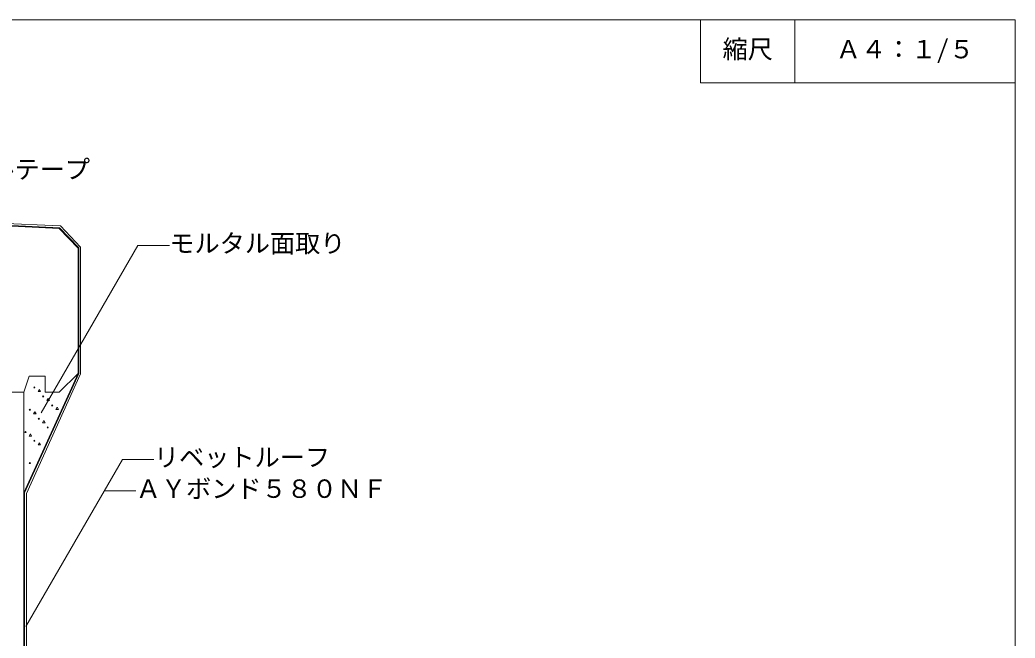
# Model space of a CAD drawing. Units: millimetres, scale not verified. Extents: x -675 to 675, y -471 to 460.
# Drawn here: x -116 to 675, y -32 to 460 of the extents above; entities that cross this region are included whole.
import ezdxf
from ezdxf.enums import TextEntityAlignment as Align

# ---------------------------------------------------------------- set-up
doc = ezdxf.new("R2010")
doc.units = ezdxf.units.MM
doc.header["$LTSCALE"] = 5
for name, color, linetype, lineweight in [('1-4_リベットルーフ', 6, 'Continuous', 18), ('1-8_下地など', 7, 'Continuous', 18), ('1-A_元図・躯体', 134, 'Continuous', 18), ('E-E', 7, 'Continuous', 18), ('F-F', 7, 'Continuous', 18)]:
    doc.layers.add(name, color=color, linetype=linetype, lineweight=lineweight)
doc.styles.add('ＭＳ ゴシック', font='')
doc.styles.get('ＭＳ ゴシック').set_extended_font_data('MS Gothic')

msp = doc.modelspace()

# ---------------------------------------------------------------- linework, layer by layer
at = {"layer": '1-4_リベットルーフ'}
for p, q in [((-251.36, 302.4), (-84.497, 294.58)), ((-250.925, 303.881), (-83.827, 296.051)), ((-84.497, 294.58), (-69.237, 278.589)), ((-83.827, 296.051), (-67.737, 279.189)), ((-69.237, 278.589), (-69.237, 178.658)), ((-67.737, 279.189), (-67.737, 178.334)), ((-112.237, 83.695), (-69.237, 178.658)), ((-110.737, 83.371), (-67.737, 178.334)), ((-112.237, 83.695), (-112.237, -177.234)), ((-110.737, 83.371), (-110.737, -177.234))]:
    msp.add_line(p, q, dxfattribs=at)
at = {"layer": '1-8_下地など'}
for p, q in [((-104.997, 167.199), (-104.497, 168.065)), ((-101.564, 164.275), (-100.564, 166.008)), ((-101.564, 164.275), (-99.564, 164.275)), ((-99.564, 164.275), (-100.564, 166.008)), ((-97.926, 160.128), (-97.426, 160.994)), ((-94.493, 157.204), (-93.493, 158.936)), ((-92.493, 157.204), (-93.493, 158.936)), ((-108.533, 149.521), (-108.033, 150.387)), ((-94.493, 157.204), (-92.493, 157.204)), ((-90.855, 153.057), (-90.355, 153.923)), ((-87.422, 150.133), (-86.422, 151.865)), ((-85.422, 150.133), (-86.422, 151.865)), ((-105.099, 146.598), (-104.099, 148.33)), ((-105.099, 146.598), (-103.099, 146.598)), ((-103.099, 146.598), (-104.099, 148.33)), ((-101.462, 142.45), (-100.962, 143.316)), ((-87.422, 150.133), (-85.422, 150.133)), ((-98.028, 139.527), (-97.028, 141.259)), ((-98.028, 139.527), (-96.028, 139.527)), ((-96.028, 139.527), (-97.028, 141.259)), ((-94.39, 135.379), (-93.89, 136.245)), ((-112.068, 131.843), (-111.568, 132.709)), ((-108.635, 128.92), (-107.635, 130.652)), ((-108.635, 128.92), (-106.635, 128.92)), ((-106.635, 128.92), (-107.635, 130.652)), ((-104.997, 124.772), (-104.497, 125.638)), ((-101.564, 121.849), (-100.564, 123.581)), ((-101.564, 121.849), (-99.564, 121.849)), ((-99.564, 121.849), (-100.564, 123.581)), ((-108.533, 107.095), (-108.033, 107.961))]:
    msp.add_line(p, q, dxfattribs=at)
msp.add_lwpolyline([(-112.737, 163.766), (-108.502, 176.471), (-95.797, 176.471), (-95.797, 163.766), (-84.737, 163.766), (-69.737, 178.766), (-112.737, 83.803)], close=True, dxfattribs=at)
for points in [[(-104.997, 167.199), (-103.997, 167.199), (-104.497, 168.065)], [(-97.926, 160.128), (-96.926, 160.128), (-97.426, 160.994)], [(-108.533, 149.521), (-107.533, 149.521), (-108.033, 150.387)], [(-90.855, 153.057), (-89.855, 153.057), (-90.355, 153.923)], [(-101.462, 142.45), (-100.462, 142.45), (-100.962, 143.316)], [(-94.39, 135.379), (-93.39, 135.379), (-93.89, 136.245)], [(-112.068, 131.843), (-111.068, 131.843), (-111.568, 132.709)], [(-104.997, 124.772), (-103.997, 124.772), (-104.497, 125.638)], [(-108.533, 107.095), (-107.533, 107.095), (-108.033, 107.961)]]:
    msp.add_lwpolyline(points, dxfattribs=at)
at = {"layer": '1-A_元図・躯体', "color": 7}
for p, q in [((-319.737, 305.104), (-84.72, 294.09)), ((-84.72, 294.09), (-69.737, 278.388)), ((-69.737, 278.388), (-69.737, 178.766)), ((-112.737, 83.803), (-69.737, 178.766)), ((-108.502, 176.471), (-112.737, 163.766)), ((-84.737, 163.766), (-69.737, 178.766)), ((-209.737, 163.766), (-112.737, 163.766)), ((-112.737, 163.766), (-112.737, -187.234)), ((-95.797, 163.766), (-84.737, 163.766))]:
    msp.add_line(p, q, dxfattribs=at)
msp.add_lwpolyline([(-108.502, 176.471), (-95.797, 176.471), (-95.797, 163.766)], dxfattribs=at)
at = {"layer": 'E-E'}
for p, q in [((-22.21, 280.537), (-99.109, 147.345)), ((-22.21, 280.537), (2.79, 280.537)), ((-34.456, 110.376), (-111.15, -22.461)), ((-34.456, 110.376), (-9.456, 110.376)), ((-48.89, 85.376), (-23.89, 85.376))]:
    msp.add_line(p, q, dxfattribs=at)
at = {"layer": 'F-F'}
msp.add_line((500, 460), (500, 410), dxfattribs=at)
for points in [[(-675, 460), (675, 460), (675, -440), (-675, -440)], [(425, 460), (425, 410), (675, 410)]]:
    msp.add_lwpolyline(points, dxfattribs=at)

# ---------------------------------------------------------------- texts
at = {"layer": 'E-E', "style": 'ＭＳ ゴシック'}
for s, p in [('縮尺', (442.5, 425)), ('Ａ４：１/５', (532.5, 425)), ('ＡＹブチルテープ', (-220.22, 329.446)), ('モルタル面取り', (2.79, 270.537)), ('リベットルーフ', (-9.456, 100.376)), ('ＡＹボンド５８０ＮＦ', (-23.89, 75.376))]:
    msp.add_text(s, height=14.66, dxfattribs=at).set_placement(p, align=Align.BOTTOM_LEFT)

doc.saveas('drawing.dxf')
